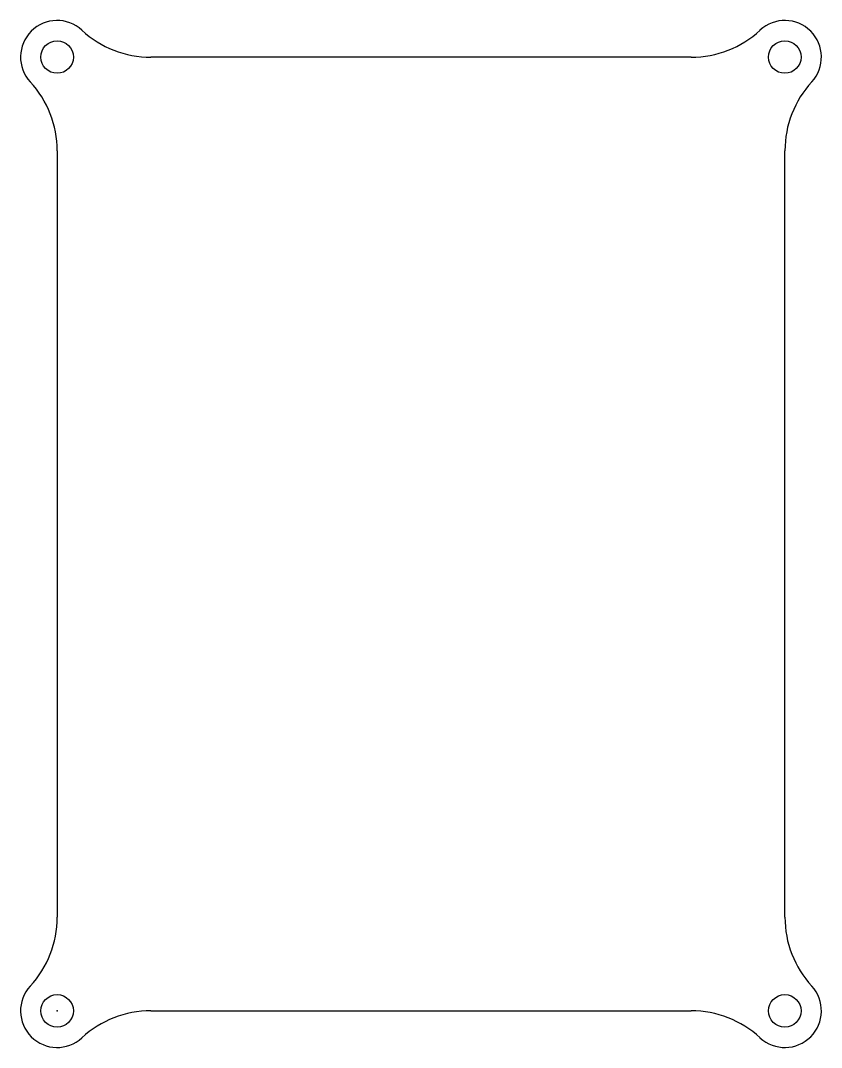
# Model space of a CAD drawing. Header units: centimetres. Extents: x -0.4 to 7.5, y -0.4 to 9.7.
import ezdxf

# ---------------------------------------------------------------- set-up
doc = ezdxf.new("R2010")
doc.units = ezdxf.units.CM
doc.header["$MEASUREMENT"] = 0
doc.layers.add('PCB Edgecuts v1_Sketch1', color=7, linetype='Continuous')

msp = doc.modelspace()

# ---------------------------------------------------------------- linework, layer by layer
at = {"layer": 'PCB Edgecuts v1_Sketch1'}
for p, q in [((6.236, 9.388), (0.922, 9.388)), ((0, 8.466), (0, 0.922)), ((7.157, 0.922), (7.157, 8.466)), ((0.922, 0), (6.236, 0))]:
    msp.add_line(p, q, dxfattribs=at)
for centre in [(0, 9.388), (7.157, 9.388), (0, 0), (7.157, 0)]:
    msp.add_circle(centre, 0.16, dxfattribs=at)
for centre, radius, start, end in [((0, 9.388), 0.36, 47.3321, 222.6679), ((7.157, 9.388), 0.36, 317.3321, 132.6679), ((0.922, 10.387), 1, 227.3321, 270), ((6.236, 10.387), 1, 270, 312.6679), ((-1, 8.466), 1, 0, 42.6679), ((8.158, 8.466), 1, 137.3321, 180), ((-1, 0.922), 1, 317.3321, 0), ((8.158, 0.922), 1, 180, 222.6679), ((0, 0), 0.36, 137.3321, 312.6679), ((7.157, 0), 0.36, 227.3321, 42.6679), ((0.922, -1), 1, 90, 132.6679), ((6.236, -1), 1, 47.3321, 90)]:
    msp.add_arc(centre, radius, start, end, dxfattribs=at)
msp.add_point((0, 0), dxfattribs=at)

doc.saveas('drawing.dxf')
